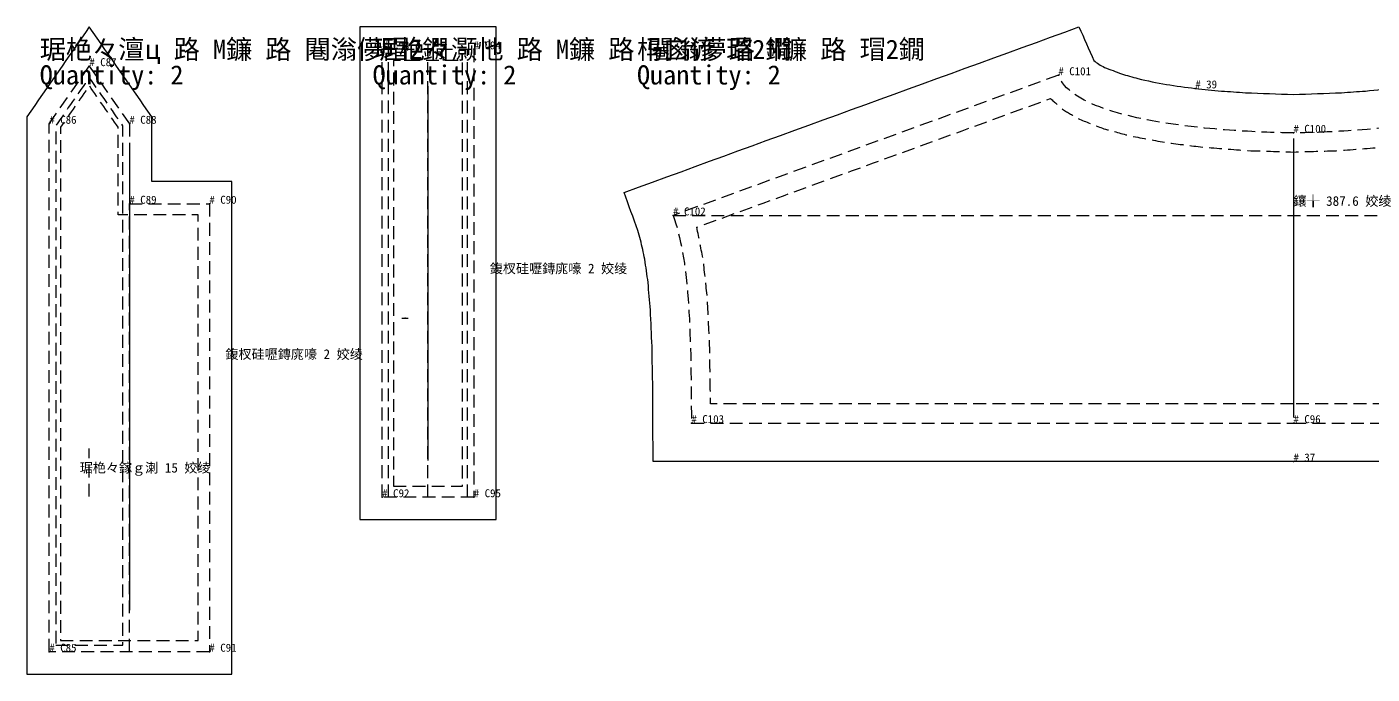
# Model space of a CAD drawing. Header units: millimetres. Extents: x 0 to 1565, y -2981 to 101.
# Drawn here: x 436.6 to 856.8, y -1743.9 to -1541.6 of the extents above; entities that cross this region are included whole.
import ezdxf

# ---------------------------------------------------------------- set-up
doc = ezdxf.new("R2010")
doc.units = ezdxf.units.MM
doc.linetypes.add('DASHED', pattern=[6, 4, -2])
for name, color, linetype in [('1', 7, 'CONTINUOUS'), ('13', 7, 'CONTINUOUS'), ('14', 7, 'DASHED'), ('15', 7, 'CONTINUOUS'), ('2', 7, 'CONTINUOUS'), ('4', 7, 'CONTINUOUS'), ('7', 7, 'CONTINUOUS'), ('8', 7, 'DASHED')]:
    doc.layers.add(name, color=color, linetype=linetype)
doc.styles.get("Standard").update_dxf_attribs({"font": 'simsun.ttf'})

# ---------------------------------------------------------------- blocks, each defined once
blk = doc.blocks.new('simon-slvPlktOverlap')
at = {"layer": '1'}
blk.add_open_spline([(436.58, -1743.91), (436.58, -1685.84), (436.58, -1627.78), (436.58, -1569.71), (443.08, -1560.35), (449.58, -1550.99), (456.08, -1541.63), (462.58, -1550.99), (469.08, -1560.35), (475.58, -1569.71), (475.58, -1576.44), (475.58, -1583.17), (475.58, -1589.9), (483.91, -1589.9), (492.24, -1589.9), (500.58, -1589.9), (500.58, -1641.24), (500.58, -1692.57), (500.58, -1743.91), (479.24, -1743.91), (457.91, -1743.91), (436.58, -1743.91)], degree=3, knots=[0, 0, 0, 0, 1, 1, 1, 2, 2, 2, 3, 3, 3, 4, 4, 4, 5, 5, 5, 6, 6, 6, 7, 7, 7, 7], dxfattribs=at)
at = {"layer": '13'}
blk.add_point((456.08, -1680.91), dxfattribs=at)
at = {"layer": '14'}
for p, q in [((443.58, -1571.9), (456.08, -1553.9)), ((456.08, -1553.9), (468.58, -1571.9)), ((443.58, -1736.91), (443.58, -1571.9)), ((468.58, -1571.9), (468.58, -1596.9)), ((468.58, -1596.9), (493.58, -1596.9)), ((493.58, -1596.9), (493.58, -1736.91)), ((493.58, -1736.91), (443.58, -1736.91))]:
    blk.add_line(p, q, dxfattribs=at)
for points, knots in [([(445.58, -1734.91), (445.58, -1680.78), (445.58, -1626.65), (445.58, -1572.53), (449.08, -1567.49), (452.58, -1562.45), (456.08, -1557.41), (459.58, -1562.45), (463.08, -1567.49), (466.58, -1572.53), (466.58, -1626.65), (466.58, -1680.78), (466.58, -1734.91), (459.58, -1734.91), (452.58, -1734.91), (445.58, -1734.91)], [0, 0, 0, 0, 1, 1, 1, 2, 2, 2, 3, 3, 3, 4, 4, 4, 5, 5, 5, 5]), ([(447.08, -1733.41), (447.08, -1679.94), (447.08, -1626.47), (447.08, -1573), (450.08, -1568.68), (453.08, -1564.36), (456.08, -1560.04), (459.08, -1564.36), (462.08, -1568.68), (465.08, -1573), (465.08, -1582.13), (465.08, -1591.27), (465.08, -1600.4), (473.41, -1600.4), (481.74, -1600.4), (490.08, -1600.4), (490.08, -1644.74), (490.08, -1689.07), (490.08, -1733.41), (475.74, -1733.41), (461.41, -1733.41), (447.08, -1733.41)], [0, 0, 0, 0, 1, 1, 1, 2, 2, 2, 3, 3, 3, 4, 4, 4, 5, 5, 5, 6, 6, 6, 7, 7, 7, 7])]:
    blk.add_open_spline(points, degree=3, knots=knots, dxfattribs=at)
at = {"layer": '2'}
for p in [(456.08, -1553.9), (443.58, -1571.9), (468.58, -1571.9), (468.58, -1596.9), (493.58, -1596.9), (443.58, -1736.91), (493.58, -1736.91)]:
    blk.add_point(p, dxfattribs=at)
at = {"layer": '7'}
blk.add_line((468.58, -1579.63), (468.58, -1723.91), dxfattribs=at)
at = {"layer": '8'}
for p, q in [((468.58, -1736.91), (468.58, -1596.9)), ((456.08, -1688.41), (456.08, -1673.41))]:
    blk.add_line(p, q, dxfattribs=at)
at = {"layer": '1'}
blk.add_text('Quantity: 2', height=6, dxfattribs=at).set_placement((440.58, -1559.63))
at = {"layer": '15'}
blk.add_text('琚栬々澶ц 路 M鐮 路 闀滃儚瑁2鐗', height=6, dxfattribs=at).set_placement((440.58, -1551.63))
at = {"layer": '2'}
for s, p in [('# C87', (456.08, -1553.9)), ('# C86', (443.58, -1571.9)), ('# C88', (468.58, -1571.9)), ('# C89', (468.58, -1596.9)), ('# C90', (493.58, -1596.9)), ('# C85', (443.58, -1736.91)), ('# C91', (493.58, -1736.91))]:
    blk.add_text(s, height=2.5, dxfattribs=at).set_placement(p)
at = {"layer": '8'}
for s, p in [('鍑杈硅嚦鏄庣嚎 2 姣绫', (498.58, -1645.4)), ('琚栬々鎵ｇ溂 15 姣绫', (453.08, -1680.91))]:
    blk.add_text(s, height=3, dxfattribs=at).set_placement(p)
blk = doc.blocks.new('simon-slvPlktUnderlap')
at = {"layer": '1'}
blk.add_open_spline([(540.58, -1695.63), (540.58, -1644.3), (540.58, -1592.96), (540.58, -1541.63), (554.78, -1541.63), (568.98, -1541.63), (583.18, -1541.63), (583.18, -1592.96), (583.18, -1644.3), (583.18, -1695.63), (568.98, -1695.63), (554.78, -1695.63), (540.58, -1695.63)], degree=3, knots=[0, 0, 0, 0, 1, 1, 1, 2, 2, 2, 3, 3, 3, 4, 4, 4, 4], dxfattribs=at)
at = {"layer": '13'}
blk.add_point((554.73, -1632.63), dxfattribs=at)
at = {"layer": '14'}
for p, q in [((547.58, -1688.63), (547.58, -1548.63)), ((547.58, -1548.63), (576.18, -1548.63)), ((549.58, -1688.63), (549.58, -1548.63)), ((574.18, -1688.63), (574.18, -1548.63)), ((576.18, -1548.63), (576.18, -1688.63)), ((576.18, -1688.63), (547.58, -1688.63))]:
    blk.add_line(p, q, dxfattribs=at)
blk.add_open_spline([(551.08, -1685.13), (551.08, -1640.8), (551.08, -1596.46), (551.08, -1552.13), (558.28, -1552.13), (565.48, -1552.13), (572.68, -1552.13), (572.68, -1596.46), (572.68, -1640.8), (572.68, -1685.13), (565.48, -1685.13), (558.28, -1685.13), (551.08, -1685.13)], degree=3, knots=[0, 0, 0, 0, 1, 1, 1, 2, 2, 2, 3, 3, 3, 4, 4, 4, 4], dxfattribs=at)
at = {"layer": '2'}
for p in [(547.58, -1548.63), (576.18, -1548.63), (547.58, -1688.63), (576.18, -1688.63)]:
    blk.add_point(p, dxfattribs=at)
at = {"layer": '7'}
blk.add_line((561.88, -1560.11), (561.88, -1677.15), dxfattribs=at)
at = {"layer": '8'}
for p, q in [((561.88, -1688.63), (561.88, -1548.63)), ((553.73, -1632.63), (555.73, -1632.63))]:
    blk.add_line(p, q, dxfattribs=at)
at = {"layer": '1'}
blk.add_text('Quantity: 2', height=6, dxfattribs=at).set_placement((544.58, -1559.63))
at = {"layer": '15'}
blk.add_text('琚栬々灏忚 路 M鐮 路 闀滃儚瑁2鐗', height=6, dxfattribs=at).set_placement((544.58, -1551.63))
at = {"layer": '2'}
for s, p in [('# C93', (547.58, -1548.63)), ('# C94', (576.18, -1548.63)), ('# C92', (547.58, -1688.63)), ('# C95', (576.18, -1688.63))]:
    blk.add_text(s, height=2.5, dxfattribs=at).set_placement(p)
at = {"layer": '8'}
blk.add_text('鍑杈硅嚦鏄庣嚎 2 姣绫', height=3, dxfattribs=at).set_placement((581.18, -1618.63))
blk.add_text('鍑杈硅嚦鏄庣嚎 2 姣绫', height=3, dxfattribs=at).set_placement((581.18, -1618.63))
blk = doc.blocks.new('simon-yoke')
at = {"layer": '1'}
blk.add_open_spline([(832.25, -1677.46), (898.94, -1677.46), (965.63, -1677.46), (1032.31, -1677.46), (1032.37, -1661.7), (1032.18, -1645.88), (1033.15, -1630.13), (1033.39, -1627.27), (1033.63, -1624.41), (1033.87, -1621.54), (1034.21, -1619.11), (1034.55, -1616.67), (1034.89, -1614.23), (1035.34, -1612.22), (1035.78, -1610.21), (1036.22, -1608.19), (1036.51, -1607.23), (1036.81, -1606.27), (1037.1, -1605.31), (1038.51, -1601.32), (1039.92, -1597.33), (1041.33, -1593.34), (993.97, -1576.11), (946.61, -1558.87), (899.25, -1541.63), (897.7, -1545.14), (896.15, -1548.65), (894.6, -1552.17), (894.1, -1552.54), (893.59, -1552.92), (893.09, -1553.3), (892.49, -1553.62), (891.88, -1553.95), (891.27, -1554.28), (889.5, -1554.96), (887.73, -1555.65), (885.96, -1556.34), (884.27, -1556.81), (882.57, -1557.28), (880.88, -1557.76), (878.98, -1558.17), (877.09, -1558.58), (875.19, -1558.99), (868.45, -1560.28), (861.62, -1561.07), (854.78, -1561.67), (852.27, -1561.85), (849.76, -1562.03), (847.25, -1562.22), (842.25, -1562.39), (837.25, -1562.57), (832.25, -1562.74), (827.26, -1562.57), (822.26, -1562.39), (817.26, -1562.22), (814.75, -1562.03), (812.24, -1561.85), (809.73, -1561.67), (807.02, -1561.4), (804.3, -1561.12), (801.59, -1560.85), (795.56, -1560.15), (789.52, -1559.21), (783.63, -1557.76), (781.93, -1557.28), (780.24, -1556.81), (778.55, -1556.34), (776.78, -1555.65), (775.01, -1554.96), (773.24, -1554.28), (772.63, -1553.95), (772.02, -1553.62), (771.42, -1553.3), (770.92, -1552.92), (770.41, -1552.54), (769.91, -1552.17), (768.36, -1548.65), (766.81, -1545.14), (765.26, -1541.63), (717.9, -1558.87), (670.54, -1576.11), (623.18, -1593.34), (624.59, -1597.33), (626, -1601.32), (627.41, -1605.31), (627.7, -1606.27), (628, -1607.23), (628.29, -1608.19), (628.73, -1610.21), (629.17, -1612.22), (629.61, -1614.23), (629.96, -1616.67), (630.3, -1619.11), (630.64, -1621.54), (630.88, -1624.41), (631.12, -1627.27), (631.36, -1630.13), (631.53, -1633.93), (631.7, -1637.72), (631.87, -1641.51), (631.95, -1645.87), (632.03, -1650.22), (632.11, -1654.57), (632.14, -1662.2), (632.17, -1669.83), (632.2, -1677.46), (698.88, -1677.46), (765.57, -1677.46), (832.25, -1677.46)], degree=3, knots=[0, 0, 0, 0, 1, 1, 1, 2, 2, 2, 3, 3, 3, 4, 4, 4, 5, 5, 5, 6, 6, 6, 7, 7, 7, 8, 8, 8, 9, 9, 9, 10, 10, 10, 11, 11, 11, 12, 12, 12, 13, 13, 13, 14, 14, 14, 15, 15, 15, 16, 16, 16, 17, 17, 17, 18, 18, 18, 19, 19, 19, 20, 20, 20, 21, 21, 21, 22, 22, 22, 23, 23, 23, 24, 24, 24, 25, 25, 25, 26, 26, 26, 27, 27, 27, 28, 28, 28, 29, 29, 29, 30, 30, 30, 31, 31, 31, 32, 32, 32, 33, 33, 33, 34, 34, 34, 35, 35, 35, 36, 36, 36, 36], dxfattribs=at)
at = {"layer": '14'}
for p, q in [((758.81, -1556.74), (638.45, -1600.55)), ((1026.05, -1600.55), (905.69, -1556.74)), ((644.17, -1665.46), (832.25, -1665.46)), ((832.25, -1665.46), (1020.34, -1665.46))]:
    blk.add_line(p, q, dxfattribs=at)
for points in [[(832.25, -1574.74), (832.25, -1574.74), (765.37, -1574.74), (758.81, -1556.74)], [(905.69, -1556.74), (899.14, -1574.74), (832.25, -1574.74), (832.25, -1574.74)], [(638.45, -1600.55), (643.42, -1614.19), (644.1, -1634.88), (644.17, -1665.46)], [(1020.34, -1665.46), (1020.41, -1634.88), (1021.09, -1614.19), (1026.05, -1600.55)]]:
    blk.add_open_spline(points, degree=3, dxfattribs=at)
blk.add_open_spline([(832.25, -1659.46), (892.96, -1659.46), (953.66, -1659.46), (1014.36, -1659.46), (1014.46, -1653.3), (1014.55, -1647.14), (1014.65, -1640.98), (1014.89, -1636.06), (1015.13, -1631.13), (1015.38, -1626.21), (1015.79, -1622.35), (1016.2, -1618.49), (1016.6, -1614.63), (1017.28, -1611.17), (1017.97, -1607.7), (1018.65, -1604.24), (981.82, -1590.84), (944.99, -1577.43), (908.16, -1564.03), (906.81, -1565.22), (905.46, -1566.41), (904.11, -1567.6), (902.44, -1568.56), (900.76, -1569.53), (899.09, -1570.5), (896.54, -1571.49), (894, -1572.49), (891.45, -1573.48), (888.64, -1574.24), (885.82, -1574.99), (883, -1575.75), (879.27, -1576.44), (875.54, -1577.13), (871.8, -1577.82), (868.07, -1578.28), (864.34, -1578.74), (860.61, -1579.21), (855.91, -1579.57), (851.2, -1579.93), (846.49, -1580.29), (841.75, -1580.44), (837, -1580.59), (832.25, -1580.74), (827.51, -1580.59), (822.76, -1580.44), (818.02, -1580.29), (813.31, -1579.93), (808.6, -1579.57), (803.9, -1579.21), (800.17, -1578.74), (796.44, -1578.28), (792.71, -1577.82), (788.97, -1577.13), (785.24, -1576.44), (781.51, -1575.75), (778.69, -1574.99), (775.87, -1574.24), (773.06, -1573.48), (770.51, -1572.49), (767.96, -1571.49), (765.42, -1570.5), (763.75, -1569.53), (762.07, -1568.56), (760.4, -1567.6), (759.05, -1566.41), (757.7, -1565.22), (756.35, -1564.03), (719.52, -1577.43), (682.69, -1590.84), (645.86, -1604.24), (646.54, -1607.7), (647.22, -1611.17), (647.91, -1614.63), (648.31, -1618.49), (648.72, -1622.35), (649.13, -1626.21), (649.38, -1631.13), (649.62, -1636.06), (649.86, -1640.98), (649.96, -1647.14), (650.05, -1653.3), (650.15, -1659.46), (710.85, -1659.46), (771.55, -1659.46), (832.25, -1659.46)], degree=3, knots=[0, 0, 0, 0, 1, 1, 1, 2, 2, 2, 3, 3, 3, 4, 4, 4, 5, 5, 5, 6, 6, 6, 7, 7, 7, 8, 8, 8, 9, 9, 9, 10, 10, 10, 11, 11, 11, 12, 12, 12, 13, 13, 13, 14, 14, 14, 15, 15, 15, 16, 16, 16, 17, 17, 17, 18, 18, 18, 19, 19, 19, 20, 20, 20, 21, 21, 21, 22, 22, 22, 23, 23, 23, 24, 24, 24, 25, 25, 25, 26, 26, 26, 27, 27, 27, 28, 28, 28, 28], dxfattribs=at)
at = {"layer": '2'}
for p in [(758.81, -1556.74), (905.69, -1556.74), (832.25, -1574.74), (638.45, -1600.55), (1026.05, -1600.55), (644.17, -1665.46), (832.25, -1665.46), (1020.34, -1665.46)]:
    blk.add_point(p, dxfattribs=at)
at = {"layer": '4'}
for p in [(887.11, -1555.89, 3), (801.59, -1560.85, 3), (832.25, -1677.46, 3)]:
    blk.add_point(p, dxfattribs=at)
at = {"layer": '7'}
blk.add_line((832.25, -1576.51), (832.25, -1663.7), dxfattribs=at)
at = {"layer": '8'}
blk.add_line((638.45, -1600.55), (1026.05, -1600.55), dxfattribs=at)
at = {"layer": '1'}
blk.add_text('Quantity: 2', height=6, dxfattribs=at).set_placement((627.18, -1559.63))
at = {"layer": '15'}
blk.add_text('杩囪偐 路 M鐮 路 瑁2鐗', height=6, dxfattribs=at).set_placement((627.18, -1551.63))
at = {"layer": '2'}
for s, p in [('# C101', (758.81, -1556.74)), ('# C99', (905.69, -1556.74)), ('# C100', (832.25, -1574.74)), ('# C102', (638.45, -1600.55)), ('# C98', (1026.05, -1600.55)), ('# C103', (644.17, -1665.46)), ('# C96', (832.25, -1665.46)), ('# C97', (1020.34, -1665.46))]:
    blk.add_text(s, height=2.5, dxfattribs=at).set_placement(p)
at = {"layer": '4'}
for s, p in [('# 38', (887.11, -1555.89)), ('# 39', (801.59, -1560.85)), ('# 37', (832.25, -1677.46))]:
    blk.add_text(s, height=2.5, dxfattribs=at).set_placement(p)
at = {"layer": '8'}
blk.add_text('鑲╁ 387.6 姣绫', height=3, dxfattribs=at).set_placement((832.25, -1597.55))

msp = doc.modelspace()

# ---------------------------------------------------------------- block references
for name in ['simon-slvPlktOverlap', 'simon-slvPlktUnderlap', 'simon-yoke']:
    msp.add_blockref(name, (0, 0))

doc.saveas('drawing.dxf')
